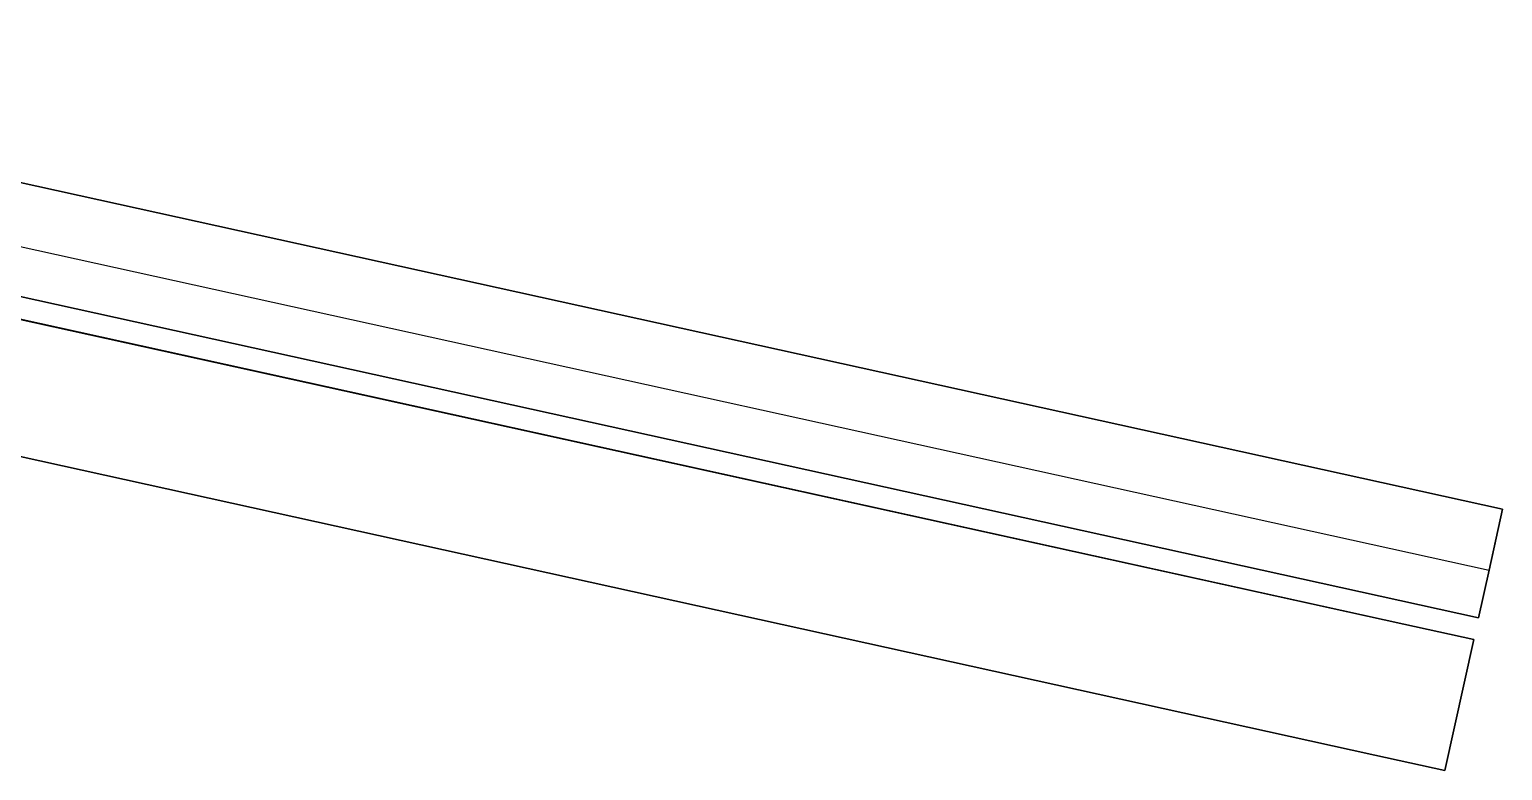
# Model space of a CAD drawing. Extents: x -32 to 51.8, y -51.6 to -5.5.
# Drawn here: x 49.473 to 51.12, y -23.269 to -22.44 of the extents above; entities that cross this region are included whole.
import ezdxf

# ---------------------------------------------------------------- set-up
doc = ezdxf.new("R2010")
doc.units = 0
doc.header["$MEASUREMENT"] = 0
doc.layers.get('0').update_dxf_attribs({"linetype": 'CONTINUOUS'})

msp = doc.modelspace()

# ---------------------------------------------------------------- linework, layer by layer
for p, q in [((48.6866, -22.4401), (51.1201, -22.9766)), ((51.1201, -22.9766), (48.6866, -22.4401)), ((48.6396, -22.5014), (51.1051, -23.0449)), ((48.603, -22.5492), (51.0933, -23.0983)), ((51.0933, -23.0983), (48.603, -22.5492)), ((48.603, -22.5493), (51.0933, -23.0983)), ((51.0933, -23.0983), (48.603, -22.5493)), ((48.603, -22.5493), (51.0933, -23.0983)), ((51.0933, -23.0983), (48.603, -22.5493)), ((51.0933, -23.0983), (48.603, -22.5493)), ((48.603, -22.5493), (51.0933, -23.0983)), ((51.0933, -23.0983), (48.603, -22.5493)), ((48.603, -22.5493), (51.0933, -23.0983)), ((48.603, -22.5493), (51.0933, -23.0983)), ((51.0933, -23.0983), (48.603, -22.5493)), ((48.603, -22.5493), (51.0933, -23.0983)), ((51.0933, -23.0983), (48.603, -22.5493)), ((48.603, -22.5493), (51.0933, -23.0983)), ((48.603, -22.5493), (51.0933, -23.0983)), ((51.0933, -23.0983), (48.603, -22.5493)), ((51.0933, -23.0983), (48.603, -22.5493)), ((48.603, -22.5493), (51.0933, -23.0983)), ((48.603, -22.5493), (51.0933, -23.0983)), ((51.0933, -23.0983), (48.603, -22.5493)), ((51.0933, -23.0983), (48.603, -22.5493)), ((48.603, -22.5493), (51.0933, -23.0983)), ((48.603, -22.5493), (51.0933, -23.0983)), ((51.0933, -23.0983), (48.603, -22.5493)), ((48.603, -22.5493), (51.0933, -23.0983)), ((48.603, -22.5493), (51.0933, -23.0983)), ((51.0933, -23.0983), (48.603, -22.5493)), ((48.603, -22.5493), (51.0933, -23.0983)), ((48.603, -22.5493), (51.0933, -23.0983)), ((51.0933, -23.0983), (48.603, -22.5493)), ((48.603, -22.5493), (51.0933, -23.0983)), ((51.0933, -23.0983), (48.603, -22.5493)), ((48.603, -22.5493), (51.0933, -23.0983)), ((48.603, -22.5493), (51.0933, -23.0983)), ((51.0933, -23.0983), (48.603, -22.5493)), ((51.0933, -23.0983), (48.603, -22.5493)), ((51.0933, -23.0983), (48.603, -22.5493)), ((48.603, -22.5493), (51.0933, -23.0983)), ((51.0933, -23.0983), (48.603, -22.5493)), ((51.0098, -23.1054), (48.5862, -22.5711)), ((48.5862, -22.5712), (51.0098, -23.1055)), ((51.0098, -23.1055), (48.5862, -22.5712)), ((48.4855, -22.7026), (50.9775, -23.252)), ((48.4855, -22.7026), (50.9775, -23.252)), ((50.9775, -23.252), (48.4855, -22.7026)), ((48.4856, -22.7025), (50.9775, -23.2519)), ((50.9775, -23.2519), (48.4856, -22.7026)), ((50.9775, -23.2519), (48.4856, -22.7026)), ((48.4856, -22.7026), (50.9775, -23.2519)), ((51.1051, -23.0449), (51.1201, -22.9766)), ((51.1051, -23.045), (51.1201, -22.9766)), ((51.1201, -22.9766), (51.1051, -23.0449)), ((51.1201, -22.9766), (51.1084, -23.0299)), ((51.1084, -23.0299), (51.1201, -22.9766)), ((51.1084, -23.0299), (51.1201, -22.9766)), ((51.1084, -23.0299), (51.1201, -22.9766)), ((51.1084, -23.0299), (51.1201, -22.9766)), ((51.1084, -23.0299), (51.1201, -22.9766)), ((51.1201, -22.9766), (51.1084, -23.0299)), ((51.1084, -23.0299), (51.1201, -22.9766)), ((51.1084, -23.0299), (51.1201, -22.9766)), ((51.1201, -22.9766), (51.1084, -23.0299)), ((51.1084, -23.0299), (51.1201, -22.9766)), ((51.1201, -22.9766), (51.1084, -23.0299)), ((51.1084, -23.0299), (51.1201, -22.9766)), ((51.1084, -23.0299), (51.1201, -22.9766)), ((51.1084, -23.0299), (51.1201, -22.9766)), ((51.1129, -23.0092), (51.1201, -22.9766)), ((51.1201, -22.9766), (51.1201, -22.9766)), ((51.1201, -22.9766), (51.1201, -22.9766)), ((51.1201, -22.9766), (51.1201, -22.9766)), ((51.1201, -22.9766), (51.1201, -22.9766)), ((51.1201, -22.9766), (51.1201, -22.9766)), ((51.1201, -22.9766), (51.1201, -22.9766)), ((51.1201, -22.9766), (51.1201, -22.9766)), ((51.1201, -22.9766), (51.1201, -22.9766)), ((51.1201, -22.9766), (51.1201, -22.9766)), ((51.1201, -22.9766), (51.1201, -22.9766)), ((51.1201, -22.9766), (51.1201, -22.9766)), ((51.1201, -22.9766), (51.1201, -22.9766)), ((51.1201, -22.9766), (51.1201, -22.9766)), ((51.1201, -22.9766), (51.1201, -22.9766)), ((51.1201, -22.9766), (51.1201, -22.9766)), ((51.1201, -22.9766), (51.1201, -22.9766)), ((51.1201, -22.9766), (51.1201, -22.9766)), ((51.1201, -22.9766), (51.1201, -22.9766)), ((51.1201, -22.9766), (51.1201, -22.9766)), ((51.1201, -22.9766), (51.1201, -22.9766)), ((51.1201, -22.9766), (51.1201, -22.9766)), ((51.1201, -22.9766), (51.1201, -22.9766)), ((51.1201, -22.9766), (51.1201, -22.9766)), ((51.1201, -22.9766), (51.1201, -22.9766)), ((51.1201, -22.9766), (51.1201, -22.9766)), ((51.1201, -22.9766), (51.1201, -22.9766)), ((51.1201, -22.9766), (51.1201, -22.9766)), ((51.1201, -22.9766), (51.1201, -22.9766)), ((51.1201, -22.9766), (51.1201, -22.9766)), ((51.1201, -22.9766), (51.1201, -22.9766)), ((51.1201, -22.9766), (51.1201, -22.9766)), ((51.1201, -22.9766), (51.1201, -22.9766)), ((51.1201, -22.9766), (51.1201, -22.9766)), ((51.1201, -22.9766), (51.1201, -22.9766)), ((51.1201, -22.9766), (51.1201, -22.9766)), ((51.1201, -22.9766), (51.1201, -22.9766)), ((51.1084, -23.0299), (51.1084, -23.0299)), ((51.1084, -23.0299), (51.1084, -23.0299)), ((51.1084, -23.0299), (51.1084, -23.0299)), ((51.1084, -23.0299), (51.1084, -23.0299)), ((51.1084, -23.0299), (51.1084, -23.0299)), ((51.1084, -23.0299), (51.1084, -23.0299)), ((51.1084, -23.0299), (51.1084, -23.0299)), ((51.1084, -23.0299), (51.1084, -23.0299)), ((51.1084, -23.0299), (51.1084, -23.0299)), ((51.1084, -23.0299), (51.1084, -23.0299)), ((51.1084, -23.0299), (51.1084, -23.0299)), ((51.1084, -23.0299), (51.1084, -23.0299)), ((51.1084, -23.0299), (51.1084, -23.0299)), ((51.1084, -23.0299), (51.1084, -23.0299)), ((51.1084, -23.0299), (51.1084, -23.0299)), ((51.1084, -23.0299), (51.1084, -23.0299)), ((51.1084, -23.0299), (51.1084, -23.0299)), ((51.1084, -23.0299), (51.1084, -23.0299)), ((51.1084, -23.0299), (51.1084, -23.0299)), ((51.1084, -23.0299), (51.1084, -23.0299)), ((51.1084, -23.0299), (51.1084, -23.0299)), ((51.1084, -23.0299), (51.1084, -23.0299)), ((51.1084, -23.0299), (51.1084, -23.0299)), ((51.1084, -23.0299), (51.1084, -23.0299)), ((51.1084, -23.0299), (51.1084, -23.0299)), ((51.1084, -23.0299), (51.1084, -23.0299)), ((51.1084, -23.0299), (51.1084, -23.0299)), ((51.1084, -23.0299), (51.1084, -23.0299)), ((51.1084, -23.0299), (51.1084, -23.0299)), ((51.1084, -23.0299), (51.1084, -23.0299)), ((51.1084, -23.0299), (51.1084, -23.0299)), ((51.1084, -23.0299), (51.1084, -23.0299)), ((51.1084, -23.0299), (51.1084, -23.0299)), ((51.1084, -23.0299), (51.1084, -23.0299)), ((51.1084, -23.0299), (51.1084, -23.0299)), ((51.1084, -23.0299), (51.1084, -23.0299)), ((51.1084, -23.0299), (51.1084, -23.0299)), ((51.1084, -23.0299), (51.1084, -23.0299)), ((51.1084, -23.0299), (51.1084, -23.0299)), ((51.1084, -23.0299), (51.1084, -23.0299)), ((51.1084, -23.0299), (51.1084, -23.0299)), ((51.1084, -23.0299), (51.1084, -23.0299)), ((51.1084, -23.0299), (51.1084, -23.0299)), ((51.1084, -23.0299), (51.1084, -23.0299)), ((51.1084, -23.0299), (51.1084, -23.0299)), ((51.1084, -23.0299), (51.1084, -23.0299)), ((51.1084, -23.0299), (51.1084, -23.0299)), ((51.1084, -23.0299), (51.1084, -23.0299)), ((51.1084, -23.0299), (51.1084, -23.0299)), ((51.1051, -23.0449), (51.0933, -23.0983)), ((51.1051, -23.045), (51.0933, -23.0983)), ((51.1051, -23.045), (51.0933, -23.0983)), ((51.1051, -23.045), (51.0933, -23.0983)), ((51.0933, -23.0983), (51.1051, -23.045)), ((51.1051, -23.045), (51.0933, -23.0983)), ((51.0933, -23.0983), (51.1051, -23.045)), ((51.1051, -23.045), (51.0933, -23.0983)), ((51.0933, -23.0983), (51.1051, -23.045)), ((51.1051, -23.045), (51.0933, -23.0983)), ((51.1051, -23.045), (51.0933, -23.0983)), ((51.1051, -23.045), (51.0933, -23.0983)), ((51.1051, -23.045), (51.0933, -23.0983)), ((51.0933, -23.0983), (51.1051, -23.045)), ((51.1051, -23.045), (51.0933, -23.0983)), ((51.0933, -23.0983), (51.1051, -23.045)), ((51.1051, -23.045), (51.0933, -23.0983)), ((51.1051, -23.0449), (51.1051, -23.0449)), ((51.1051, -23.0449), (51.1051, -23.0449)), ((51.1051, -23.045), (51.1051, -23.045)), ((51.1051, -23.045), (51.1051, -23.045)), ((51.1051, -23.045), (51.1051, -23.045)), ((51.1051, -23.045), (51.1051, -23.045)), ((51.1051, -23.045), (51.1051, -23.045)), ((51.1051, -23.045), (51.1051, -23.045)), ((51.1051, -23.045), (51.1051, -23.045)), ((51.1051, -23.045), (51.1051, -23.045)), ((51.1051, -23.045), (51.1051, -23.045)), ((51.1051, -23.045), (51.1051, -23.045)), ((51.1051, -23.045), (51.1051, -23.045)), ((51.1051, -23.045), (51.1051, -23.045)), ((51.1051, -23.045), (51.1051, -23.045)), ((51.1051, -23.045), (51.1051, -23.045)), ((51.1051, -23.045), (51.1051, -23.045)), ((51.1051, -23.045), (51.1051, -23.045)), ((51.1051, -23.045), (51.1051, -23.045)), ((51.1051, -23.045), (51.1051, -23.045)), ((51.1051, -23.045), (51.1051, -23.045)), ((51.1051, -23.045), (51.1051, -23.045)), ((51.1051, -23.045), (51.1051, -23.045)), ((51.1051, -23.045), (51.1051, -23.045)), ((51.1051, -23.045), (51.1051, -23.045)), ((51.1051, -23.045), (51.1051, -23.045)), ((51.1051, -23.045), (51.1051, -23.045)), ((51.1051, -23.045), (51.1051, -23.045)), ((51.1051, -23.045), (51.1051, -23.045)), ((51.1051, -23.045), (51.1051, -23.045)), ((51.1051, -23.045), (51.1051, -23.045)), ((51.1051, -23.045), (51.1051, -23.045)), ((51.1051, -23.045), (51.1051, -23.045)), ((51.1051, -23.045), (51.1051, -23.045)), ((51.1051, -23.045), (51.1051, -23.045)), ((51.1051, -23.045), (51.1051, -23.045)), ((51.1051, -23.045), (51.1051, -23.045)), ((51.0879, -23.1227), (51.0098, -23.1054)), ((51.0098, -23.1055), (51.0879, -23.1227)), ((51.0933, -23.0983), (51.0933, -23.0983)), ((51.0933, -23.0983), (51.0933, -23.0983)), ((51.0933, -23.0983), (51.0933, -23.0983)), ((51.0933, -23.0983), (51.0933, -23.0983)), ((51.0933, -23.0983), (51.0933, -23.0983)), ((51.0933, -23.0983), (51.0933, -23.0983)), ((51.0933, -23.0983), (51.0933, -23.0983)), ((51.0933, -23.0983), (51.0933, -23.0983)), ((51.0933, -23.0983), (51.0933, -23.0983)), ((51.0933, -23.0983), (51.0933, -23.0983)), ((51.0933, -23.0983), (51.0933, -23.0983)), ((51.0933, -23.0983), (51.0933, -23.0983)), ((51.0933, -23.0983), (51.0933, -23.0983)), ((51.0933, -23.0983), (51.0933, -23.0983)), ((51.0933, -23.0983), (51.0933, -23.0983)), ((51.0933, -23.0983), (51.0933, -23.0983)), ((51.0933, -23.0983), (51.0933, -23.0983)), ((51.0933, -23.0983), (51.0933, -23.0983)), ((51.0933, -23.0983), (51.0933, -23.0983)), ((51.0933, -23.0983), (51.0933, -23.0983)), ((51.0933, -23.0983), (51.0933, -23.0983)), ((51.0933, -23.0983), (51.0933, -23.0983)), ((51.0933, -23.0983), (51.0933, -23.0983)), ((51.0933, -23.0983), (51.0933, -23.0983)), ((51.0933, -23.0983), (51.0933, -23.0983)), ((51.0933, -23.0983), (51.0933, -23.0983)), ((51.0933, -23.0983), (51.0933, -23.0983)), ((51.0933, -23.0983), (51.0933, -23.0983)), ((51.0933, -23.0983), (51.0933, -23.0983)), ((51.0933, -23.0983), (51.0933, -23.0983)), ((51.0933, -23.0983), (51.0933, -23.0983)), ((51.0933, -23.0983), (51.0933, -23.0983)), ((51.0933, -23.0983), (51.0933, -23.0983)), ((51.0933, -23.0983), (51.0933, -23.0983)), ((51.0933, -23.0983), (51.0933, -23.0983)), ((51.0933, -23.0983), (51.0933, -23.0983)), ((51.0933, -23.0983), (51.0933, -23.0983)), ((51.0933, -23.0983), (51.0933, -23.0983)), ((51.0933, -23.0983), (51.0933, -23.0983)), ((51.0933, -23.0983), (51.0933, -23.0983)), ((51.0933, -23.0983), (51.0933, -23.0983)), ((51.0933, -23.0983), (51.0933, -23.0983)), ((51.0933, -23.0983), (51.0933, -23.0983)), ((51.0933, -23.0983), (51.0933, -23.0983)), ((51.0933, -23.0983), (51.0933, -23.0983)), ((51.0933, -23.0983), (51.0933, -23.0983)), ((51.0933, -23.0983), (51.0933, -23.0983)), ((51.0933, -23.0983), (51.0933, -23.0983)), ((51.0933, -23.0983), (51.0933, -23.0983)), ((51.0933, -23.0983), (51.0933, -23.0983)), ((51.0933, -23.0983), (51.0933, -23.0983)), ((51.0933, -23.0983), (51.0933, -23.0983)), ((51.0933, -23.0983), (51.0933, -23.0983)), ((51.0933, -23.0983), (51.0933, -23.0983)), ((51.0933, -23.0983), (51.0933, -23.0983)), ((51.0933, -23.0983), (51.0933, -23.0983)), ((51.0933, -23.0983), (51.0933, -23.0983)), ((51.0933, -23.0983), (51.0933, -23.0983)), ((51.0933, -23.0983), (51.0933, -23.0983)), ((51.0933, -23.0983), (51.0933, -23.0983)), ((51.0933, -23.0983), (51.0933, -23.0983)), ((51.0933, -23.0983), (51.0933, -23.0983)), ((51.0933, -23.0983), (51.0933, -23.0983)), ((51.0933, -23.0983), (51.0933, -23.0983)), ((51.0933, -23.0983), (51.0933, -23.0983)), ((51.0879, -23.1227), (51.0556, -23.2692)), ((51.0556, -23.2692), (51.0879, -23.1227)), ((51.0879, -23.1227), (51.0556, -23.2692)), ((51.0556, -23.2692), (51.0879, -23.1227)), ((51.0879, -23.1227), (51.0879, -23.1227)), ((51.0879, -23.1227), (51.0879, -23.1227)), ((51.0879, -23.1227), (51.0879, -23.1227)), ((51.0879, -23.1227), (51.0879, -23.1227)), ((51.0879, -23.1227), (51.0879, -23.1227)), ((51.0879, -23.1227), (51.0879, -23.1227)), ((51.0879, -23.1227), (51.0879, -23.1227)), ((51.0556, -23.2692), (50.9775, -23.2519)), ((50.9775, -23.2519), (51.0556, -23.2691)), ((50.9775, -23.252), (50.9775, -23.2519)), ((50.9775, -23.252), (50.9775, -23.2519)), ((50.9775, -23.2519), (50.9775, -23.2519)), ((50.9775, -23.2519), (50.9775, -23.252)), ((50.9775, -23.2519), (50.9775, -23.2519)), ((50.9775, -23.2519), (50.9775, -23.252)), ((51.0556, -23.2692), (50.9775, -23.252)), ((50.9775, -23.252), (51.0556, -23.2692)), ((51.0556, -23.2691), (51.0556, -23.2692)), ((51.0556, -23.2692), (51.0556, -23.2692)), ((51.0556, -23.2692), (51.0556, -23.2692)), ((51.0556, -23.2692), (51.0556, -23.2692)), ((51.0556, -23.2692), (51.0556, -23.2692))]:
    msp.add_line(p, q)

doc.saveas('drawing.dxf')
